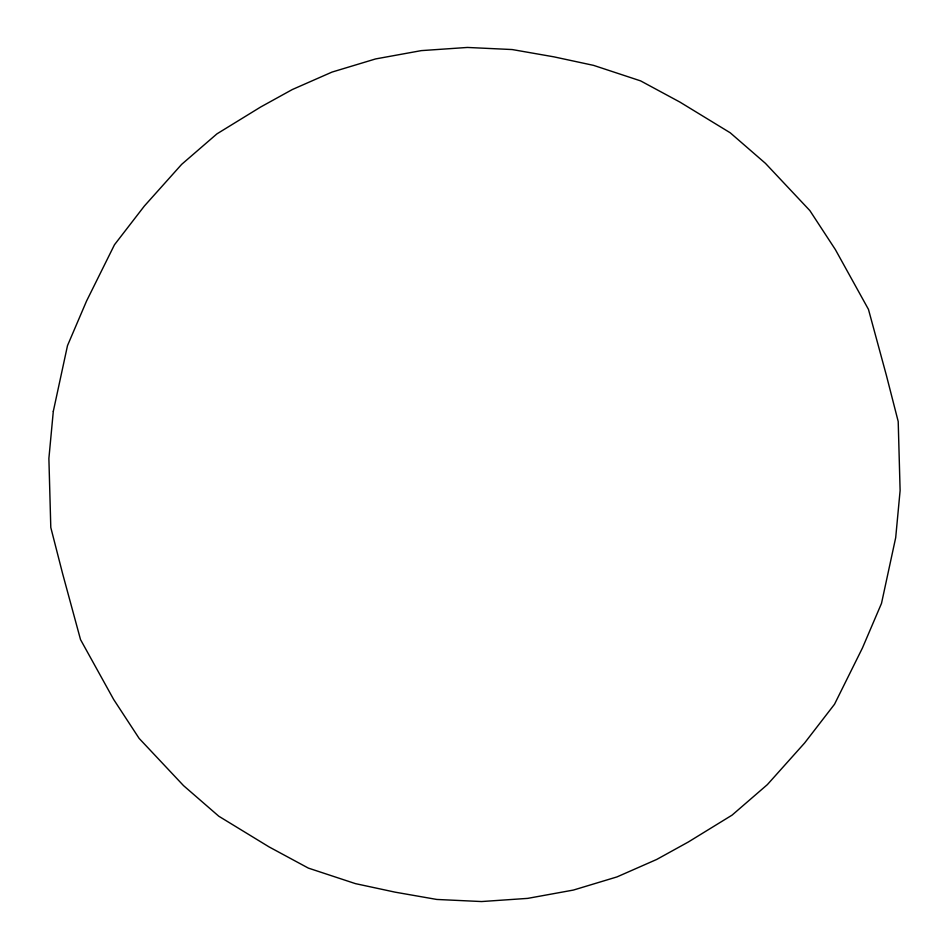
<?xml version="1.0" encoding="UTF-8"?>
<svg xmlns="http://www.w3.org/2000/svg" width="949" height="949" viewBox="0 0 949 949"><rect width="100%" height="100%" fill="white"/><g stroke="black" fill="none" stroke-linecap="round" stroke-linejoin="round"><path stroke-width="1.42" d="M53.31 411.32L48.885 458.438L50.795 527.49L62.575 573.493L80.535 639.626L113.631 699.413L139.135 738.405L183.56 785.653L218.792 816.223L269.125 846.935L308.378 868.11L355.424 883.626L395.152 892.167L436.801 899.45L481.546 901.55L527.668 898.383L573.398 890.067L616.969 876.923L656.708 859.45L688.322 842L732.082 815.12L767.35 784.633L804.645 742.96L834.527 704.241L862.451 647.953L881.502 603.386L895.69 537.68L900.115 490.562L898.205 421.51L886.425 375.507L868.465 309.374L835.369 249.587L809.865 210.595L765.44 163.347L730.208 132.777L679.875 102.065L640.622 80.89L593.576 65.374L553.848 56.833L512.199 49.55L467.454 47.45L421.332 50.617L375.602 58.933L332.031 72.077L292.292 89.55L260.678 107L216.918 133.88L181.65 164.367L144.355 206.04L114.473 244.759L86.549 301.047L67.498 345.614L53.31 411.32"/></g></svg>
